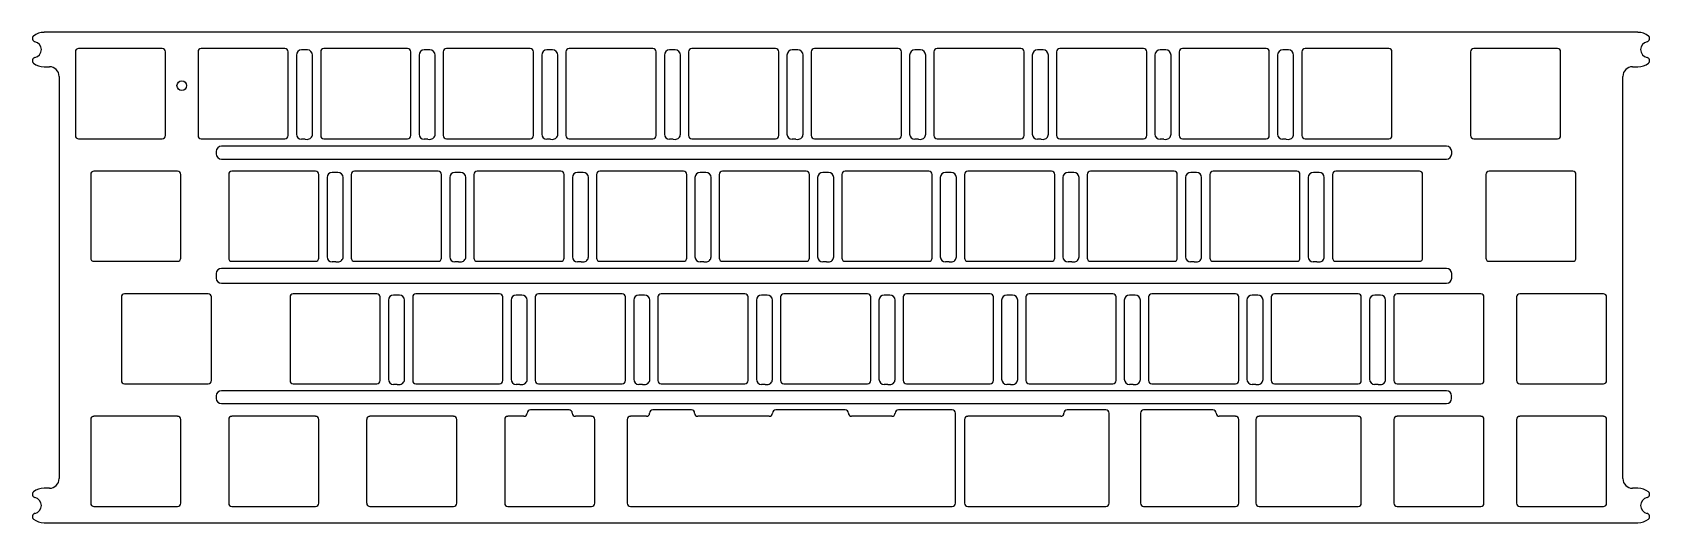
# Model space of a CAD drawing. Extents: x -126 to 126, y -38 to 38.
import ezdxf

# ---------------------------------------------------------------- set-up
doc = ezdxf.new("R2010")
doc.units = 0
doc.header["$MEASUREMENT"] = 0
doc.layers.add('VISIBLE', color=7, linetype='CONTINUOUS')

msp = doc.modelspace()

# ---------------------------------------------------------------- linework, layer by layer
at = {"layer": 'VISIBLE'}
for p, q in [((123.77, 38.1), (-123.77, 38.1)), ((-105.42, 35.58), (-118.42, 35.58)), ((-86.37, 35.58), (-99.37, 35.58)), ((-82.89, 35.37), (-83.79, 35.37)), ((-67.32, 35.58), (-80.32, 35.58)), ((-63.84, 35.37), (-64.74, 35.37)), ((-48.27, 35.58), (-61.27, 35.58)), ((-44.79, 35.37), (-45.69, 35.37)), ((-29.22, 35.58), (-42.22, 35.58)), ((-25.74, 35.37), (-26.64, 35.37)), ((-10.17, 35.58), (-23.17, 35.58)), ((-6.69, 35.37), (-7.59, 35.37)), ((8.88, 35.58), (-4.12, 35.58)), ((12.36, 35.37), (11.46, 35.37)), ((27.93, 35.58), (14.93, 35.58)), ((31.41, 35.37), (30.51, 35.37)), ((46.98, 35.58), (33.98, 35.58)), ((50.46, 35.37), (49.56, 35.37)), ((66.03, 35.58), (53.03, 35.58)), ((69.51, 35.37), (68.61, 35.37)), ((85.08, 35.58), (72.08, 35.58)), ((111.28, 35.58), (98.28, 35.58)), ((-123.77, 32.75), (-122.94, 32.75)), ((-118.92, 35.07), (-118.92, 22.07)), ((-104.92, 22.07), (-104.92, 35.07)), ((-99.87, 35.07), (-99.87, 22.07)), ((-85.87, 22.07), (-85.87, 35.07)), ((-84.59, 34.57), (-84.59, 22.28)), ((-82.09, 22.27), (-82.09, 34.57)), ((-80.82, 35.07), (-80.82, 22.07)), ((-66.82, 22.07), (-66.82, 35.07)), ((-65.54, 34.57), (-65.54, 22.28)), ((-63.04, 22.27), (-63.04, 34.57)), ((-61.77, 35.07), (-61.77, 22.07)), ((-47.77, 22.07), (-47.77, 35.07)), ((-46.49, 34.57), (-46.49, 22.28)), ((-43.99, 22.27), (-43.99, 34.57)), ((-42.72, 35.07), (-42.72, 22.07)), ((-28.72, 22.07), (-28.72, 35.07)), ((-27.44, 34.57), (-27.44, 22.28)), ((-24.94, 22.27), (-24.94, 34.57)), ((-23.67, 35.07), (-23.67, 22.07)), ((-9.67, 22.07), (-9.67, 35.07)), ((-8.39, 34.57), (-8.39, 22.28)), ((-5.89, 22.27), (-5.89, 34.57)), ((-4.62, 35.07), (-4.62, 22.07)), ((9.38, 22.07), (9.38, 35.07)), ((10.66, 34.57), (10.66, 22.28)), ((13.16, 22.27), (13.16, 34.57)), ((14.43, 35.07), (14.43, 22.07)), ((28.43, 22.07), (28.43, 35.07)), ((29.71, 34.57), (29.71, 22.28)), ((32.21, 22.27), (32.21, 34.57)), ((33.48, 35.07), (33.48, 22.07)), ((47.48, 22.07), (47.48, 35.07)), ((48.76, 34.57), (48.76, 22.28)), ((51.26, 22.27), (51.26, 34.57)), ((52.53, 35.07), (52.53, 22.07)), ((66.53, 22.07), (66.53, 35.07)), ((67.81, 34.57), (67.81, 22.28)), ((70.31, 22.27), (70.31, 34.57)), ((71.58, 35.07), (71.58, 22.07)), ((85.58, 22.07), (85.58, 35.07)), ((97.78, 35.07), (97.78, 22.07)), ((111.78, 22.07), (111.78, 35.07)), ((122.94, 32.75), (123.77, 32.75)), ((-121.44, 31.25), (-121.44, -31.25)), ((121.44, -31.25), (121.44, 31.25)), ((-118.42, 21.57), (-105.42, 21.57)), ((-99.37, 21.57), (-86.37, 21.57)), ((94.06, 20.4), (-96.24, 20.4)), ((-83.23, 21.48), (-83.8, 21.48)), ((-83.23, 21.48), (-82.9, 21.47)), ((-80.32, 21.57), (-67.32, 21.57)), ((-64.18, 21.48), (-64.75, 21.48)), ((-64.18, 21.48), (-63.85, 21.47)), ((-61.27, 21.57), (-48.27, 21.57)), ((-45.13, 21.48), (-45.7, 21.48)), ((-45.13, 21.48), (-44.8, 21.47)), ((-42.22, 21.57), (-29.22, 21.57)), ((-26.08, 21.48), (-26.65, 21.48)), ((-26.08, 21.48), (-25.75, 21.47)), ((-23.17, 21.57), (-10.17, 21.57)), ((-7.03, 21.48), (-7.6, 21.48)), ((-7.03, 21.48), (-6.7, 21.47)), ((-4.12, 21.57), (8.88, 21.57)), ((12.02, 21.48), (11.45, 21.48)), ((12.02, 21.48), (12.35, 21.47)), ((14.93, 21.57), (27.93, 21.57)), ((31.07, 21.48), (30.5, 21.48)), ((31.07, 21.48), (31.4, 21.47)), ((33.98, 21.57), (46.98, 21.57)), ((50.12, 21.48), (49.55, 21.48)), ((50.12, 21.48), (50.45, 21.47)), ((53.03, 21.57), (66.03, 21.57)), ((69.17, 21.48), (68.6, 21.48)), ((69.17, 21.48), (69.5, 21.47)), ((72.08, 21.57), (85.08, 21.57)), ((98.28, 21.57), (111.28, 21.57)), ((-97.04, 19.6), (-97.04, 19.2)), ((-96.24, 18.4), (94.06, 18.4)), ((94.86, 19.2), (94.86, 19.6)), ((-116.54, 16.02), (-116.54, 3.02)), ((-103.04, 16.52), (-116.04, 16.52)), ((-102.54, 3.02), (-102.54, 16.02)), ((-95.11, 16.02), (-95.11, 3.02)), ((-81.61, 16.52), (-94.61, 16.52)), ((-81.11, 3.02), (-81.11, 16.02)), ((-79.83, 15.52), (-79.83, 3.23)), ((-78.13, 16.32), (-79.03, 16.32)), ((-77.33, 3.22), (-77.33, 15.52)), ((-76.06, 16.02), (-76.06, 3.02)), ((-62.56, 16.52), (-75.56, 16.52)), ((-62.06, 3.02), (-62.06, 16.02)), ((-60.78, 15.52), (-60.78, 3.23)), ((-59.08, 16.32), (-59.98, 16.32)), ((-58.28, 3.22), (-58.28, 15.52)), ((-57.01, 16.02), (-57.01, 3.02)), ((-43.51, 16.52), (-56.51, 16.52)), ((-43.01, 3.02), (-43.01, 16.02)), ((-41.73, 15.52), (-41.73, 3.23)), ((-40.03, 16.32), (-40.93, 16.32)), ((-39.23, 3.22), (-39.23, 15.52)), ((-37.96, 16.02), (-37.96, 3.02)), ((-24.46, 16.52), (-37.46, 16.52)), ((-23.96, 3.02), (-23.96, 16.02)), ((-22.68, 15.52), (-22.68, 3.23)), ((-20.98, 16.32), (-21.88, 16.32)), ((-20.18, 3.22), (-20.18, 15.52)), ((-18.91, 16.02), (-18.91, 3.02)), ((-5.41, 16.52), (-18.41, 16.52)), ((-4.91, 3.02), (-4.91, 16.02)), ((-3.63, 15.52), (-3.63, 3.23)), ((-1.93, 16.32), (-2.83, 16.32)), ((-1.13, 3.22), (-1.13, 15.52)), ((0.14, 16.02), (0.14, 3.02)), ((13.64, 16.52), (0.64, 16.52)), ((14.14, 3.02), (14.14, 16.02)), ((15.42, 15.52), (15.42, 3.23)), ((17.12, 16.32), (16.22, 16.32)), ((17.92, 3.22), (17.92, 15.52)), ((19.19, 16.02), (19.19, 3.02)), ((32.69, 16.52), (19.69, 16.52)), ((33.19, 3.02), (33.19, 16.02)), ((34.47, 15.52), (34.47, 3.23)), ((36.17, 16.32), (35.27, 16.32)), ((36.97, 3.22), (36.97, 15.52)), ((38.24, 16.02), (38.24, 3.02)), ((51.74, 16.52), (38.74, 16.52)), ((52.24, 3.02), (52.24, 16.02)), ((53.52, 15.52), (53.52, 3.23)), ((55.22, 16.32), (54.32, 16.32)), ((56.02, 3.22), (56.02, 15.52)), ((57.29, 16.02), (57.29, 3.02)), ((70.79, 16.52), (57.79, 16.52)), ((71.29, 3.02), (71.29, 16.02)), ((72.57, 15.52), (72.57, 3.23)), ((74.27, 16.32), (73.37, 16.32)), ((75.07, 3.22), (75.07, 15.52)), ((76.34, 16.02), (76.34, 3.02)), ((89.84, 16.52), (76.84, 16.52)), ((90.34, 3.02), (90.34, 16.02)), ((100.16, 16.02), (100.16, 3.02)), ((113.66, 16.52), (100.66, 16.52)), ((114.16, 3.02), (114.16, 16.02)), ((-116.04, 2.52), (-103.04, 2.52)), ((-94.61, 2.52), (-81.61, 2.52)), ((-75.56, 2.52), (-62.56, 2.52)), ((-56.51, 2.52), (-43.51, 2.52)), ((-37.46, 2.52), (-24.46, 2.52)), ((-18.41, 2.52), (-5.41, 2.52)), ((0.64, 2.52), (13.64, 2.52)), ((19.69, 2.52), (32.69, 2.52)), ((38.74, 2.52), (51.74, 2.52)), ((57.79, 2.52), (70.79, 2.52)), ((76.84, 2.52), (89.84, 2.52)), ((100.66, 2.52), (113.66, 2.52)), ((-97.04, 0.6), (-97.04, -0.1)), ((94.06, 1.4), (-96.24, 1.4)), ((-78.47, 2.43), (-79.04, 2.43)), ((-78.47, 2.43), (-78.14, 2.42)), ((-59.42, 2.43), (-59.99, 2.43)), ((-59.42, 2.43), (-59.09, 2.42)), ((-40.37, 2.43), (-40.94, 2.43)), ((-40.37, 2.43), (-40.04, 2.42)), ((-21.32, 2.43), (-21.89, 2.43)), ((-21.32, 2.43), (-20.99, 2.42)), ((-2.27, 2.43), (-2.84, 2.43)), ((-2.27, 2.43), (-1.94, 2.42)), ((16.78, 2.43), (16.21, 2.43)), ((16.78, 2.43), (17.11, 2.42)), ((35.83, 2.43), (35.26, 2.43)), ((35.83, 2.43), (36.16, 2.42)), ((54.88, 2.43), (54.31, 2.43)), ((54.88, 2.43), (55.21, 2.42)), ((73.93, 2.43), (73.36, 2.43)), ((73.93, 2.43), (74.26, 2.42)), ((94.86, -0.1), (94.86, 0.6)), ((-96.24, -0.9), (94.06, -0.9)), ((-111.78, -3.03), (-111.78, -16.03)), ((-98.27, -2.52), (-111.28, -2.52)), ((-97.77, -16.03), (-97.77, -3.03)), ((-85.58, -3.03), (-85.58, -16.03)), ((-72.08, -2.52), (-85.08, -2.52)), ((-71.58, -16.03), (-71.58, -3.03)), ((-70.3, -3.53), (-70.3, -15.82)), ((-68.6, -2.73), (-69.5, -2.73)), ((-67.8, -15.83), (-67.8, -3.53)), ((-66.53, -3.03), (-66.53, -16.03)), ((-53.03, -2.52), (-66.03, -2.52)), ((-52.53, -16.03), (-52.53, -3.03)), ((-51.25, -3.53), (-51.25, -15.82)), ((-49.55, -2.73), (-50.45, -2.73)), ((-48.75, -15.83), (-48.75, -3.53)), ((-47.48, -3.03), (-47.48, -16.03)), ((-33.98, -2.52), (-46.98, -2.52)), ((-33.48, -16.03), (-33.48, -3.03)), ((-32.2, -3.53), (-32.2, -15.82)), ((-30.5, -2.73), (-31.4, -2.73)), ((-29.7, -15.83), (-29.7, -3.53)), ((-28.43, -3.03), (-28.43, -16.03)), ((-14.93, -2.52), (-27.93, -2.52)), ((-14.43, -16.03), (-14.43, -3.03)), ((-13.15, -3.53), (-13.15, -15.82)), ((-11.45, -2.73), (-12.35, -2.73)), ((-10.65, -15.83), (-10.65, -3.53)), ((-9.38, -3.03), (-9.38, -16.03)), ((4.12, -2.52), (-8.88, -2.52)), ((4.62, -16.03), (4.62, -3.03)), ((5.9, -3.53), (5.9, -15.82)), ((7.6, -2.73), (6.7, -2.73)), ((8.4, -15.83), (8.4, -3.53)), ((9.67, -3.03), (9.67, -16.03)), ((23.17, -2.52), (10.17, -2.52)), ((23.67, -16.03), (23.67, -3.03)), ((24.95, -3.53), (24.95, -15.82)), ((26.65, -2.73), (25.75, -2.73)), ((27.45, -15.83), (27.45, -3.53)), ((28.72, -3.03), (28.72, -16.03)), ((42.22, -2.52), (29.22, -2.52)), ((42.72, -16.03), (42.72, -3.03)), ((44, -3.53), (44, -15.82)), ((45.7, -2.73), (44.8, -2.73)), ((46.5, -15.83), (46.5, -3.53)), ((47.77, -3.03), (47.77, -16.03)), ((61.27, -2.52), (48.27, -2.52)), ((61.77, -16.03), (61.77, -3.03)), ((63.05, -3.53), (63.05, -15.82)), ((64.75, -2.73), (63.85, -2.73)), ((65.55, -15.83), (65.55, -3.53)), ((66.82, -3.03), (66.82, -16.03)), ((80.32, -2.52), (67.32, -2.52)), ((80.82, -16.03), (80.82, -3.03)), ((82.1, -3.53), (82.1, -15.82)), ((83.8, -2.73), (82.9, -2.73)), ((84.6, -15.83), (84.6, -3.53)), ((85.87, -3.03), (85.87, -16.03)), ((99.37, -2.52), (86.37, -2.52)), ((99.87, -16.03), (99.87, -3.03)), ((104.92, -3.03), (104.92, -16.03)), ((118.42, -2.52), (105.42, -2.52)), ((118.92, -16.03), (118.92, -3.03)), ((-111.28, -16.52), (-98.27, -16.52)), ((-85.08, -16.52), (-72.08, -16.52)), ((-68.94, -16.62), (-69.51, -16.62)), ((-68.94, -16.62), (-68.61, -16.63)), ((-66.03, -16.52), (-53.03, -16.52)), ((-49.89, -16.62), (-50.46, -16.62)), ((-49.89, -16.62), (-49.56, -16.63)), ((-46.98, -16.52), (-33.98, -16.52)), ((-30.84, -16.62), (-31.41, -16.62)), ((-30.84, -16.62), (-30.51, -16.63)), ((-27.93, -16.52), (-14.93, -16.52)), ((-11.79, -16.62), (-12.36, -16.62)), ((-11.79, -16.62), (-11.46, -16.63)), ((-8.88, -16.52), (4.12, -16.52)), ((7.26, -16.62), (6.69, -16.62)), ((7.26, -16.62), (7.59, -16.63)), ((10.17, -16.52), (23.17, -16.52)), ((26.31, -16.62), (25.74, -16.62)), ((26.31, -16.62), (26.64, -16.63)), ((29.22, -16.52), (42.22, -16.52)), ((45.36, -16.62), (44.79, -16.62)), ((45.36, -16.62), (45.69, -16.63)), ((48.27, -16.52), (61.27, -16.52)), ((64.41, -16.62), (63.84, -16.62)), ((64.41, -16.62), (64.74, -16.63)), ((67.32, -16.52), (80.32, -16.52)), ((83.46, -16.62), (82.89, -16.62)), ((83.46, -16.62), (83.79, -16.63)), ((86.37, -16.52), (99.37, -16.52)), ((105.42, -16.52), (118.42, -16.52)), ((-97.04, -18.4), (-97.04, -18.8)), ((94.03, -17.6), (-96.24, -17.6)), ((-96.24, -19.6), (94.03, -19.6)), ((94.83, -18.8), (94.83, -18.4)), ((-116.54, -22.08), (-116.54, -35.08)), ((-103.04, -21.57), (-116.04, -21.57)), ((-102.54, -35.08), (-102.54, -22.08)), ((-95.11, -22.08), (-95.11, -35.08)), ((-81.61, -21.57), (-94.61, -21.57)), ((-81.11, -35.08), (-81.11, -22.08)), ((-73.68, -22.08), (-73.68, -35.08)), ((-60.17, -21.57), (-73.17, -21.57)), ((-59.67, -35.08), (-59.67, -22.08)), ((-52.24, -22.08), (-52.24, -35.08)), ((-49.24, -21.57), (-51.74, -21.57)), ((-42.24, -20.57), (-48.24, -20.57)), ((-38.74, -21.57), (-41.24, -21.57)), ((-38.24, -35.08), (-38.24, -22.08)), ((-33.19, -22.08), (-33.19, -35.08)), ((-30.23, -21.57), (-32.69, -21.57)), ((-23.23, -20.57), (-29.23, -20.57)), ((-11.14, -21.57), (-22.23, -21.57)), ((0.65, -20.57), (-10.14, -20.57)), ((7.91, -21.57), (1.65, -21.57)), ((17.26, -20.57), (8.91, -20.57)), ((17.76, -35.08), (17.76, -21.07)), ((19.19, -22.08), (19.19, -35.08)), ((34.13, -21.57), (19.69, -21.57)), ((41.13, -20.57), (35.13, -20.57)), ((41.63, -35.08), (41.63, -21.07)), ((46.51, -21.07), (46.51, -35.08)), ((57.76, -20.57), (47.01, -20.57)), ((61.27, -21.57), (58.76, -21.57)), ((61.77, -35.08), (61.77, -22.08)), ((64.44, -22.08), (64.44, -35.08)), ((80.32, -21.57), (64.94, -21.57)), ((80.82, -35.08), (80.82, -22.08)), ((85.87, -22.08), (85.87, -35.08)), ((99.37, -21.57), (86.37, -21.57)), ((99.87, -35.08), (99.87, -22.08)), ((104.92, -22.08), (104.92, -35.08)), ((118.42, -21.57), (105.42, -21.57)), ((118.92, -35.08), (118.92, -22.08)), ((-122.94, -32.75), (-123.77, -32.75)), ((123.77, -32.75), (122.94, -32.75)), ((-116.04, -35.58), (-103.04, -35.58)), ((-94.61, -35.58), (-81.61, -35.58)), ((-73.17, -35.58), (-60.17, -35.58)), ((-51.74, -35.58), (-38.74, -35.58)), ((-32.69, -35.58), (17.26, -35.58)), ((19.69, -35.58), (41.13, -35.58)), ((47.01, -35.58), (61.27, -35.58)), ((64.94, -35.58), (80.32, -35.58)), ((86.37, -35.58), (99.37, -35.58)), ((105.42, -35.58), (118.42, -35.58)), ((-123.77, -38.1), (123.77, -38.1))]:
    msp.add_line(p, q, dxfattribs=at)
msp.add_circle((-102.39, 29.82), 0.75, dxfattribs=at)
for centre, radius, start, end in [((-123.77, 35.42), 2.67, 90, 127.8792), ((123.77, 35.42), 2.67, 52.1208, 90), ((-125.1, 37.14), 0.5, 127.8791, 258.8119), ((-125.44, 35.42), 1.25, 281.188, 78.812), ((-118.42, 35.07), 0.5, 90, 180), ((-105.42, 35.07), 0.5, 0, 90), ((-99.37, 35.07), 0.5, 90, 180), ((-86.37, 35.07), 0.5, 0, 90), ((-83.79, 34.57), 0.8, 90, 180), ((-82.89, 34.57), 0.8, 0, 90), ((-80.32, 35.07), 0.5, 90, 180), ((-67.32, 35.07), 0.5, 0, 90), ((-64.74, 34.57), 0.8, 90, 180), ((-63.84, 34.57), 0.8, 0, 90), ((-61.27, 35.07), 0.5, 90, 180), ((-48.27, 35.07), 0.5, 0, 90), ((-45.69, 34.57), 0.8, 90, 180), ((-44.79, 34.57), 0.8, 0, 90), ((-42.22, 35.07), 0.5, 90, 180), ((-29.22, 35.07), 0.5, 0, 90), ((-26.64, 34.57), 0.8, 90, 180), ((-25.74, 34.57), 0.8, 0, 90), ((-23.17, 35.07), 0.5, 90, 180), ((-10.17, 35.07), 0.5, 0, 90), ((-7.59, 34.57), 0.8, 90, 180), ((-6.69, 34.57), 0.8, 0, 90), ((-4.12, 35.07), 0.5, 90, 180), ((8.88, 35.07), 0.5, 0, 90), ((11.46, 34.57), 0.8, 90, 180), ((12.36, 34.57), 0.8, 0, 90), ((14.93, 35.07), 0.5, 90, 180), ((27.93, 35.07), 0.5, 0, 90), ((30.51, 34.57), 0.8, 90, 180), ((31.41, 34.57), 0.8, 0, 90), ((33.98, 35.07), 0.5, 90, 180), ((46.98, 35.07), 0.5, 0, 90), ((49.56, 34.57), 0.8, 90, 180), ((50.46, 34.57), 0.8, 0, 90), ((53.03, 35.07), 0.5, 90, 180), ((66.03, 35.07), 0.5, 0, 90), ((68.61, 34.57), 0.8, 90, 180), ((69.51, 34.57), 0.8, 0, 90), ((72.08, 35.07), 0.5, 90, 180), ((85.08, 35.07), 0.5, 0, 90), ((98.28, 35.07), 0.5, 90, 180), ((111.28, 35.07), 0.5, 0, 90), ((125.44, 35.42), 1.25, 101.188, 258.812), ((125.1, 37.14), 0.5, 281.1881, 52.1209), ((-125.1, 33.71), 0.5, 101.1881, 232.1209), ((-123.77, 35.42), 2.68, 232.1208, 270), ((-122.94, 31.25), 1.5, 0, 90), ((122.94, 31.25), 1.5, 90, 180), ((123.77, 35.42), 2.67, 270, 307.8792), ((125.1, 33.71), 0.5, 307.8791, 78.8119), ((-118.42, 22.07), 0.5, 180, 270), ((-105.42, 22.07), 0.5, 270, 0), ((-99.37, 22.07), 0.5, 180, 270), ((-96.24, 19.6), 0.8, 90, 180), ((-86.37, 22.07), 0.5, 270, 0), ((-83.79, 22.28), 0.8, 180, 269.3368), ((-82.89, 22.27), 0.8, 269.4063, 0), ((-80.32, 22.07), 0.5, 180, 270), ((-67.32, 22.07), 0.5, 270, 0), ((-64.74, 22.28), 0.8, 180, 269.3368), ((-63.84, 22.27), 0.8, 269.4063, 0), ((-61.27, 22.07), 0.5, 180, 270), ((-48.27, 22.07), 0.5, 270, 0), ((-45.69, 22.28), 0.8, 180, 269.3368), ((-44.79, 22.27), 0.8, 269.4063, 0), ((-42.22, 22.07), 0.5, 180, 270), ((-29.22, 22.07), 0.5, 270, 0), ((-26.64, 22.28), 0.8, 180, 269.3368), ((-25.74, 22.27), 0.8, 269.4063, 0), ((-23.17, 22.07), 0.5, 180, 270), ((-10.17, 22.07), 0.5, 270, 0), ((-7.59, 22.28), 0.8, 180, 269.3368), ((-6.69, 22.27), 0.8, 269.4063, 0), ((-4.12, 22.07), 0.5, 180, 270), ((8.88, 22.07), 0.5, 270, 0), ((11.46, 22.28), 0.8, 180, 269.3368), ((12.36, 22.27), 0.8, 269.4063, 0), ((14.93, 22.07), 0.5, 180, 270), ((27.93, 22.07), 0.5, 270, 0), ((30.51, 22.28), 0.8, 180, 269.3368), ((31.41, 22.27), 0.8, 269.4063, 0), ((33.98, 22.07), 0.5, 180, 270), ((46.98, 22.07), 0.5, 270, 0), ((49.56, 22.28), 0.8, 180, 269.3368), ((50.46, 22.27), 0.8, 269.4063, 0), ((53.03, 22.07), 0.5, 180, 270), ((66.03, 22.07), 0.5, 270, 0), ((68.61, 22.28), 0.8, 180, 269.3368), ((69.51, 22.27), 0.8, 269.4063, 0), ((72.08, 22.07), 0.5, 180, 270), ((85.08, 22.07), 0.5, 270, 0), ((94.06, 19.6), 0.8, 0, 90), ((98.28, 22.07), 0.5, 180, 270), ((111.28, 22.07), 0.5, 270, 0), ((-96.24, 19.2), 0.8, 180, 270), ((94.06, 19.2), 0.8, 270, 0), ((-116.04, 16.02), 0.5, 90, 180), ((-103.04, 16.02), 0.5, 0, 90), ((-94.61, 16.02), 0.5, 90, 180), ((-81.61, 16.02), 0.5, 0, 90), ((-79.03, 15.52), 0.8, 90, 180), ((-78.13, 15.52), 0.8, 0, 90), ((-75.56, 16.02), 0.5, 90, 180), ((-62.56, 16.02), 0.5, 0, 90), ((-59.98, 15.52), 0.8, 90, 180), ((-59.08, 15.52), 0.8, 0, 90), ((-56.51, 16.02), 0.5, 90, 180), ((-43.51, 16.02), 0.5, 0, 90), ((-40.93, 15.52), 0.8, 90, 180), ((-40.03, 15.52), 0.8, 0, 90), ((-37.46, 16.02), 0.5, 90, 180), ((-24.46, 16.02), 0.5, 0, 90), ((-21.88, 15.52), 0.8, 90, 180), ((-20.98, 15.52), 0.8, 0, 90), ((-18.41, 16.02), 0.5, 90, 180), ((-5.41, 16.02), 0.5, 0, 90), ((-2.83, 15.52), 0.8, 90, 180), ((-1.93, 15.52), 0.8, 0, 90), ((0.64, 16.02), 0.5, 90, 180), ((13.64, 16.02), 0.5, 0, 90), ((16.22, 15.52), 0.8, 90, 180), ((17.12, 15.52), 0.8, 0, 90), ((19.69, 16.02), 0.5, 90, 180), ((32.69, 16.02), 0.5, 0, 90), ((35.27, 15.52), 0.8, 90, 180), ((36.17, 15.52), 0.8, 0, 90), ((38.74, 16.02), 0.5, 90, 180), ((51.74, 16.02), 0.5, 0, 90), ((54.32, 15.52), 0.8, 90, 180), ((55.22, 15.52), 0.8, 0, 90), ((57.79, 16.02), 0.5, 90, 180), ((70.79, 16.02), 0.5, 0, 90), ((73.37, 15.52), 0.8, 90, 180), ((74.27, 15.52), 0.8, 0, 90), ((76.84, 16.02), 0.5, 90, 180), ((89.84, 16.02), 0.5, 0, 90), ((100.66, 16.02), 0.5, 90, 180), ((113.66, 16.02), 0.5, 0, 90), ((-116.04, 3.02), 0.5, 180, 270), ((-103.04, 3.02), 0.5, 270, 0), ((-94.61, 3.02), 0.5, 180, 270), ((-81.61, 3.02), 0.5, 270, 0), ((-79.03, 3.23), 0.8, 180, 269.3368), ((-78.13, 3.22), 0.8, 269.4063, 0), ((-75.56, 3.02), 0.5, 180, 270), ((-62.56, 3.02), 0.5, 270, 0), ((-59.98, 3.23), 0.8, 180, 269.3368), ((-59.08, 3.22), 0.8, 269.4063, 0), ((-56.51, 3.02), 0.5, 180, 270), ((-43.51, 3.02), 0.5, 270, 0), ((-40.93, 3.23), 0.8, 180, 269.3368), ((-40.03, 3.22), 0.8, 269.4063, 0), ((-37.46, 3.02), 0.5, 180, 270), ((-24.46, 3.02), 0.5, 270, 0), ((-21.88, 3.23), 0.8, 180, 269.3368), ((-20.98, 3.22), 0.8, 269.4063, 0), ((-18.41, 3.02), 0.5, 180, 270), ((-5.41, 3.02), 0.5, 270, 0), ((-2.83, 3.23), 0.8, 180, 269.3368), ((-1.93, 3.22), 0.8, 269.4063, 0), ((0.64, 3.02), 0.5, 180, 270), ((13.64, 3.02), 0.5, 270, 0), ((16.22, 3.23), 0.8, 180, 269.3368), ((17.12, 3.22), 0.8, 269.4063, 0), ((19.69, 3.02), 0.5, 180, 270), ((32.69, 3.02), 0.5, 270, 0), ((35.27, 3.23), 0.8, 180, 269.3368), ((36.17, 3.22), 0.8, 269.4063, 0), ((38.74, 3.02), 0.5, 180, 270), ((51.74, 3.02), 0.5, 270, 0), ((54.32, 3.23), 0.8, 180, 269.3368), ((55.22, 3.22), 0.8, 269.4063, 0), ((57.79, 3.02), 0.5, 180, 270), ((70.79, 3.02), 0.5, 270, 0), ((73.37, 3.23), 0.8, 180, 269.3368), ((74.27, 3.22), 0.8, 269.4063, 0), ((76.84, 3.02), 0.5, 180, 270), ((89.84, 3.02), 0.5, 270, 0), ((100.66, 3.02), 0.5, 180, 270), ((113.66, 3.02), 0.5, 270, 0), ((-96.24, 0.6), 0.8, 90, 180), ((94.06, 0.6), 0.8, 0, 90), ((-96.24, -0.1), 0.8, 180, 270), ((94.06, -0.1), 0.8, 270, 0), ((-111.28, -3.03), 0.5, 90, 180), ((-98.27, -3.03), 0.5, 0, 90), ((-85.08, -3.03), 0.5, 90, 180), ((-72.08, -3.03), 0.5, 0, 90), ((-69.5, -3.53), 0.8, 90, 180), ((-68.6, -3.53), 0.8, 0, 90), ((-66.03, -3.03), 0.5, 90, 180), ((-53.03, -3.03), 0.5, 0, 90), ((-50.45, -3.53), 0.8, 90, 180), ((-49.55, -3.53), 0.8, 0, 90), ((-46.98, -3.03), 0.5, 90, 180), ((-33.98, -3.03), 0.5, 0, 90), ((-31.4, -3.53), 0.8, 90, 180), ((-30.5, -3.53), 0.8, 0, 90), ((-27.93, -3.03), 0.5, 90, 180), ((-14.93, -3.03), 0.5, 0, 90), ((-12.35, -3.53), 0.8, 90, 180), ((-11.45, -3.53), 0.8, 0, 90), ((-8.88, -3.03), 0.5, 90, 180), ((4.12, -3.03), 0.5, 0, 90), ((6.7, -3.53), 0.8, 90, 180), ((7.6, -3.53), 0.8, 0, 90), ((10.17, -3.03), 0.5, 90, 180), ((23.17, -3.03), 0.5, 0, 90), ((25.75, -3.53), 0.8, 90, 180), ((26.65, -3.53), 0.8, 0, 90), ((29.22, -3.03), 0.5, 90, 180), ((42.22, -3.03), 0.5, 0, 90), ((44.8, -3.53), 0.8, 90, 180), ((45.7, -3.53), 0.8, 0, 90), ((48.27, -3.03), 0.5, 90, 180), ((61.27, -3.03), 0.5, 0, 90), ((63.85, -3.53), 0.8, 90, 180), ((64.75, -3.53), 0.8, 0, 90), ((67.32, -3.03), 0.5, 90, 180), ((80.32, -3.03), 0.5, 0, 90), ((82.9, -3.53), 0.8, 90, 180), ((83.8, -3.53), 0.8, 0, 90), ((86.37, -3.03), 0.5, 90, 180), ((99.37, -3.03), 0.5, 0, 90), ((105.42, -3.03), 0.5, 90, 180), ((118.42, -3.03), 0.5, 0, 90), ((-111.28, -16.03), 0.5, 180, 270), ((-98.27, -16.03), 0.5, 270, 0), ((-85.08, -16.03), 0.5, 180, 270), ((-72.08, -16.03), 0.5, 270, 0), ((-69.5, -15.82), 0.8, 180, 269.3368), ((-68.6, -15.83), 0.8, 269.4063, 0), ((-66.03, -16.03), 0.5, 180, 270), ((-53.03, -16.03), 0.5, 270, 0), ((-50.45, -15.82), 0.8, 180, 269.3368), ((-49.55, -15.83), 0.8, 269.4063, 0), ((-46.98, -16.03), 0.5, 180, 270), ((-33.98, -16.03), 0.5, 270, 0), ((-31.4, -15.82), 0.8, 180, 269.3368), ((-30.5, -15.83), 0.8, 269.4063, 0), ((-27.93, -16.03), 0.5, 180, 270), ((-14.93, -16.03), 0.5, 270, 0), ((-12.35, -15.82), 0.8, 180, 269.3368), ((-11.45, -15.83), 0.8, 269.4063, 0), ((-8.88, -16.03), 0.5, 180, 270), ((4.12, -16.03), 0.5, 270, 0), ((6.7, -15.82), 0.8, 180, 269.3368), ((7.6, -15.83), 0.8, 269.4063, 0), ((10.17, -16.03), 0.5, 180, 270), ((23.17, -16.03), 0.5, 270, 0), ((25.75, -15.82), 0.8, 180, 269.3368), ((26.65, -15.83), 0.8, 269.4063, 0), ((29.22, -16.03), 0.5, 180, 270), ((42.22, -16.03), 0.5, 270, 0), ((44.8, -15.82), 0.8, 180, 269.3368), ((45.7, -15.83), 0.8, 269.4063, 0), ((48.27, -16.03), 0.5, 180, 270), ((61.27, -16.03), 0.5, 270, 0), ((63.85, -15.82), 0.8, 180, 269.3368), ((64.75, -15.83), 0.8, 269.4063, 0), ((67.32, -16.03), 0.5, 180, 270), ((80.32, -16.03), 0.5, 270, 0), ((82.9, -15.82), 0.8, 180, 269.3368), ((83.8, -15.83), 0.8, 269.4063, 0), ((86.37, -16.03), 0.5, 180, 270), ((99.37, -16.03), 0.5, 270, 0), ((105.42, -16.03), 0.5, 180, 270), ((118.42, -16.03), 0.5, 270, 0), ((-96.24, -18.4), 0.8, 90, 180), ((-96.24, -18.8), 0.8, 180, 270), ((94.03, -18.4), 0.8, 0, 90), ((94.03, -18.8), 0.8, 270, 0), ((-116.04, -22.08), 0.5, 90, 180), ((-103.04, -22.08), 0.5, 0, 90), ((-94.61, -22.08), 0.5, 90, 180), ((-81.61, -22.08), 0.5, 0, 90), ((-73.17, -22.08), 0.5, 90, 180), ((-60.17, -22.08), 0.5, 0, 90), ((-51.74, -22.08), 0.5, 90, 180), ((-49.24, -21.07), 0.5, 270, 0), ((-48.24, -21.07), 0.5, 90, 180), ((-42.24, -21.07), 0.5, 0, 90), ((-41.24, -21.07), 0.5, 180, 270), ((-38.74, -22.08), 0.5, 0, 90), ((-32.69, -22.08), 0.5, 90, 180), ((-30.23, -21.07), 0.5, 270, 0), ((-29.23, -21.07), 0.5, 90, 180), ((-23.23, -21.07), 0.5, 0, 90), ((-22.23, -21.07), 0.5, 180, 270), ((-11.14, -21.07), 0.5, 270, 0), ((-10.14, -21.07), 0.5, 90, 180), ((0.65, -21.07), 0.5, 0, 90), ((1.65, -21.07), 0.5, 179.9999, 270), ((7.91, -21.07), 0.5, 270, 0.0001), ((8.91, -21.07), 0.5, 90, 180), ((17.26, -21.07), 0.5, 0, 90), ((19.69, -22.08), 0.5, 90, 180), ((34.13, -21.07), 0.5, 270, 0), ((35.13, -21.07), 0.5, 90, 180), ((41.13, -21.07), 0.5, 0, 90), ((47.01, -21.07), 0.5, 90, 180), ((57.76, -21.07), 0.5, 0, 90), ((58.76, -21.07), 0.5, 180, 270), ((61.27, -22.08), 0.5, 0, 90), ((64.94, -22.08), 0.5, 90, 180), ((80.32, -22.08), 0.5, 0, 90), ((86.37, -22.08), 0.5, 90, 180), ((99.37, -22.08), 0.5, 0, 90), ((105.42, -22.08), 0.5, 90, 180), ((118.42, -22.08), 0.5, 0, 90), ((-122.94, -31.25), 1.5, 270, 0), ((122.94, -31.25), 1.5, 180, 270), ((-125.1, -33.71), 0.5, 127.8791, 258.8119), ((-123.77, -35.43), 2.68, 90, 127.8792), ((-125.44, -35.43), 1.25, 281.188, 78.812), ((-116.04, -35.08), 0.5, 180, 270), ((-103.04, -35.08), 0.5, 270, 0), ((-94.61, -35.08), 0.5, 180, 270), ((-81.61, -35.08), 0.5, 270, 0), ((-73.17, -35.08), 0.5, 180, 270), ((-60.17, -35.08), 0.5, 270, 0), ((-51.74, -35.08), 0.5, 180, 270), ((-38.74, -35.08), 0.5, 270, 0), ((-32.69, -35.08), 0.5, 180, 270), ((17.26, -35.08), 0.5, 270, 0), ((19.69, -35.08), 0.5, 180, 270), ((41.13, -35.08), 0.5, 270, 0), ((47.01, -35.08), 0.5, 180, 270), ((61.27, -35.08), 0.5, 270, 0), ((64.94, -35.08), 0.5, 180, 270), ((80.32, -35.08), 0.5, 270, 0), ((86.37, -35.08), 0.5, 180, 270), ((99.37, -35.08), 0.5, 270, 0), ((105.42, -35.08), 0.5, 180, 270), ((118.42, -35.08), 0.5, 270, 0), ((123.77, -35.43), 2.67, 52.1208, 90), ((125.44, -35.43), 1.25, 101.188, 258.812), ((125.1, -33.71), 0.5, 281.1881, 52.1209), ((-125.1, -37.14), 0.5, 101.1881, 232.1209), ((-123.77, -35.43), 2.67, 232.1208, 270), ((123.77, -35.43), 2.67, 270, 307.8792), ((125.1, -37.14), 0.5, 307.8791, 78.8119)]:
    msp.add_arc(centre, radius, start, end, dxfattribs=at)

doc.saveas('drawing.dxf')
